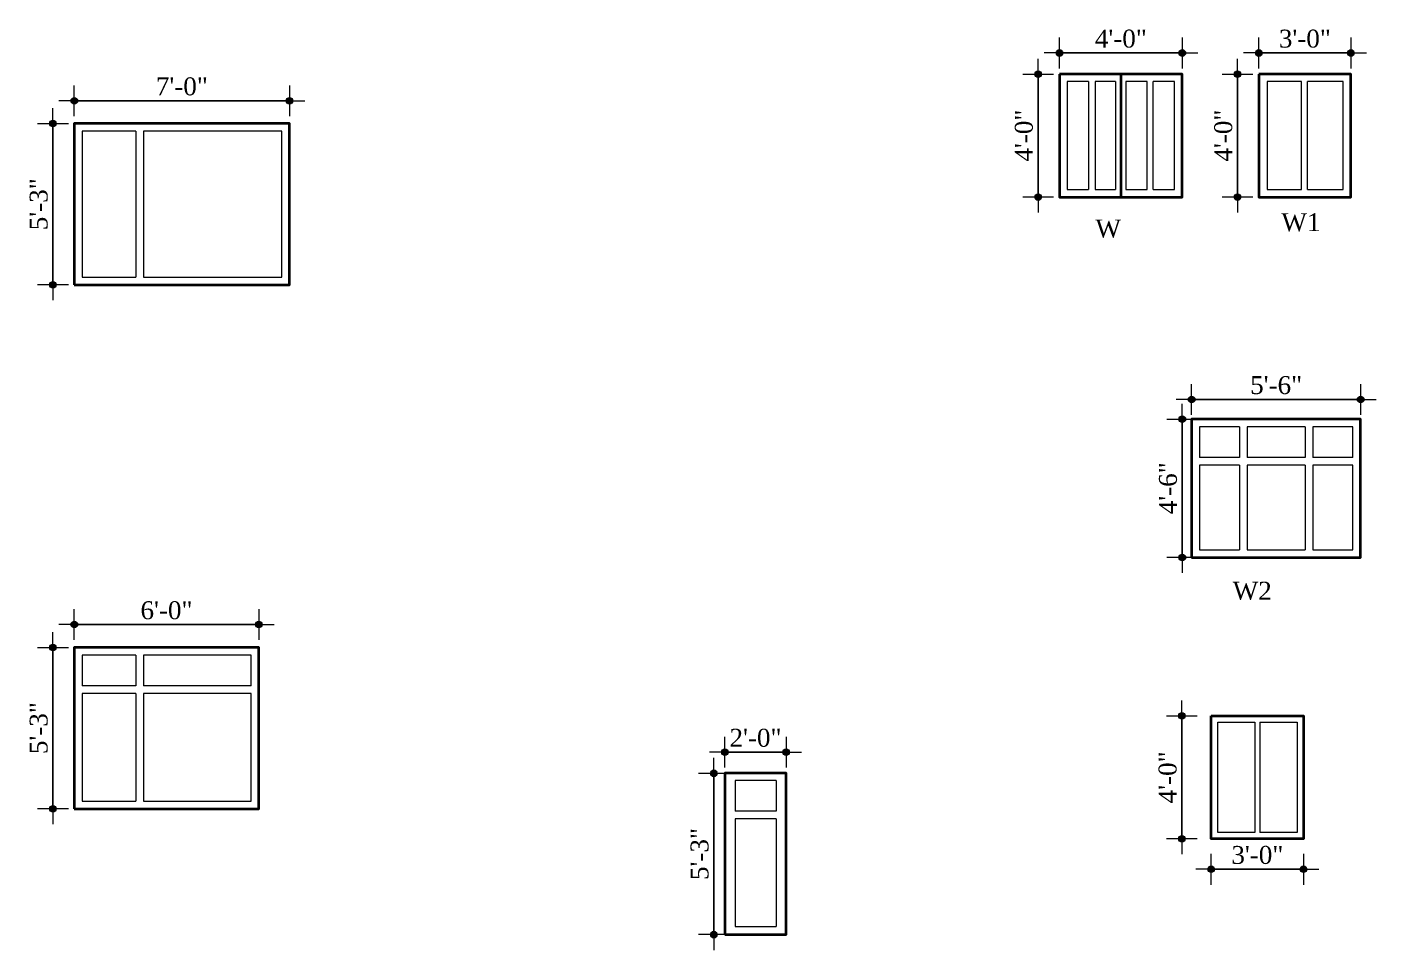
# Model space of a CAD drawing. Header units: inches. Extents: x 244 to 65245, y -2247 to 11745.
# Drawn here: x 62526 to 63052, y 10285 to 10646 of the extents above; entities that cross this region are included whole.
import ezdxf

# ---------------------------------------------------------------- set-up
doc = ezdxf.new("R2010")
doc.units = ezdxf.units.IN
doc.header["$MEASUREMENT"] = 0
for name, color, linetype, lineweight in [('DIMENSION', 115, 'Continuous', 15), ('DOOR ELEVATION', 21, 'Continuous', 15), ('ELEVATION', 30, 'Continuous', 35), ('hatch', 12, 'Continuous', 9), ('TEXT', 5, 'Continuous', 20)]:
    doc.layers.add(name, color=color, linetype=linetype, lineweight=lineweight)
doc.styles.add('7 INCH', font='times.ttf', dxfattribs={"height": 7})
doc.dimstyles.new('7 INCH', dxfattribs={"dimscale": 0, "dimtxt": 7, "dimasz": 1, "dimexe": 2, "dimexo": 9, "dimgap": 2, "dimtad": 1, "dimdec": 0, "dimzin": 3, "dimdsep": 46, "dimlunit": 4, "dimtxsty": '7 INCH', "dimblk": 'DIM', "dimcen": 3, "dimdle": 3, "dimse1": 1, "dimse2": 1, "dimclrd": 256, "dimclre": 256, "dimclrt": 7, "dimadec": 1, "dimazin": 2, "dimtfac": 1, "dimtdec": 0, "dimtix": 1, "dimtofl": 0, "dimtmove": 2, "dimatfit": 3, "dimldrblk": 'DIM', "dimfxl": 2, "dimfrac": 2, "dimtolj": 2, "dimtzin": 0, "dimarcsym": 0})

# ---------------------------------------------------------------- blocks, each defined once
blk = doc.blocks.new('DIM')
at = {"layer": 'DIMENSION'}
h = blk.add_hatch(color=256, dxfattribs=at)
h.paths.add_polyline_path([(0, 1.28), (0, 0), (1.28, 0, 0.414214)])
h.paths.add_polyline_path([(1.28, 0), (0, 0), (0, -1.28, 0.414214)])
h.paths.add_polyline_path([(0, 0), (-1.28, 0, 0.414214), (0, -1.28)])
h.paths.add_polyline_path([(0, 1.28, 0.414214), (-1.28, 0), (0, 0)])
for p, q in [((0, 6), (0, -6)), ((-6, 0), (6, 0))]:
    blk.add_line(p, q, dxfattribs=at)
blk.add_circle((0, 0), 1.28, dxfattribs=at)
blk = doc.blocks.new('*D178')
at = {"layer": 'Defpoints', "color": 0, "lineweight": -2, "ltscale": 2, "transparency": 16777216}
for p in [(62798.04, 10354.34), (62793.76, 10291.34), (62798.04, 10291.34)]:
    blk.add_point(p, dxfattribs=at)
at = {"layer": 'DIMENSION', "lineweight": -2, "ltscale": 2, "transparency": 16777216}
blk.add_line((62793.76, 10353.34), (62793.76, 10292.34), dxfattribs=at)
for p, rotation in [((62793.76, 10354.34), 90), ((62793.76, 10291.34), 270)]:
    blk.add_blockref('DIM', p, dxfattribs=dict(at, rotation=rotation))
at = {"layer": 'DIMENSION', "color": 7, "ltscale": 2, "transparency": 16777216, "insert": (62788.2, 10322.84), "char_height": 7, "attachment_point": 5, "rotation": 90, "style": '7 INCH'}
blk.add_mtext('\\A2;5\'-3"', dxfattribs=at)
blk = doc.blocks.new('*D181')
at = {"layer": 'Defpoints', "color": 0, "lineweight": -2, "ltscale": 2, "transparency": 16777216}
for p in [(62535.66, 10403.5), (62544, 10403.5), (62544, 10340.5)]:
    blk.add_point(p, dxfattribs=at)
at = {"layer": 'DIMENSION', "lineweight": -2, "ltscale": 2, "transparency": 16777216}
blk.add_line((62535.66, 10341.5), (62535.66, 10402.5), dxfattribs=at)
for p, rotation in [((62535.66, 10403.5), 90), ((62535.66, 10340.5), 270)]:
    blk.add_blockref('DIM', p, dxfattribs=dict(at, rotation=rotation))
at = {"layer": 'DIMENSION', "color": 7, "ltscale": 2, "transparency": 16777216, "insert": (62530.1, 10372), "char_height": 7, "attachment_point": 5, "rotation": 90, "style": '7 INCH'}
blk.add_mtext('\\A2;5\'-3"', dxfattribs=at)
blk = doc.blocks.new('*D182')
at = {"layer": 'Defpoints', "color": 0, "lineweight": -2, "ltscale": 2, "transparency": 16777216}
for p in [(62616, 10412.42), (62544, 10403.5), (62616, 10403.5)]:
    blk.add_point(p, dxfattribs=at)
at = {"layer": 'DIMENSION', "lineweight": -2, "ltscale": 2, "transparency": 16777216}
blk.add_line((62545, 10412.42), (62615, 10412.42), dxfattribs=at)
at = {"layer": 'DIMENSION', "lineweight": -2, "ltscale": 2, "transparency": 16777216, "rotation": 180}
blk.add_blockref('DIM', (62544, 10412.42), dxfattribs=at)
at = {"layer": 'DIMENSION', "lineweight": -2, "ltscale": 2, "transparency": 16777216}
blk.add_blockref('DIM', (62616, 10412.42), dxfattribs=at)
at = {"layer": 'DIMENSION', "color": 7, "ltscale": 2, "transparency": 16777216, "insert": (62580, 10417.98), "char_height": 7, "attachment_point": 5, "style": '7 INCH'}
blk.add_mtext('\\A2;6\'-0"', dxfattribs=at)
blk = doc.blocks.new('*D183')
at = {"layer": 'Defpoints', "color": 0, "lineweight": -2, "transparency": 16777216}
for p in [(62822.04, 10362.62), (62798.04, 10354.34), (62822.04, 10354.34)]:
    blk.add_point(p, dxfattribs=at)
at = {"layer": 'DIMENSION', "lineweight": -2, "transparency": 16777216}
blk.add_line((62799.04, 10362.62), (62821.04, 10362.62), dxfattribs=at)
at = {"layer": 'DIMENSION', "lineweight": -2, "transparency": 16777216, "rotation": 180}
blk.add_blockref('DIM', (62798.04, 10362.62), dxfattribs=at)
at = {"layer": 'DIMENSION', "lineweight": -2, "transparency": 16777216}
blk.add_blockref('DIM', (62822.04, 10362.62), dxfattribs=at)
at = {"layer": 'DIMENSION', "color": 7, "transparency": 16777216, "insert": (62810.04, 10368.18), "char_height": 7, "attachment_point": 5, "style": '7 INCH'}
blk.add_mtext('\\A2;2\'-0"', dxfattribs=at)
blk = doc.blocks.new('*D188')
at = {"layer": 'Defpoints', "color": 0, "lineweight": -2, "ltscale": 2, "transparency": 16777216}
for p in [(62535.66, 10608.07), (62544, 10608.07), (62544, 10545.07)]:
    blk.add_point(p, dxfattribs=at)
at = {"layer": 'DIMENSION', "lineweight": -2, "ltscale": 2, "transparency": 16777216}
blk.add_line((62535.66, 10546.07), (62535.66, 10607.07), dxfattribs=at)
for p, rotation in [((62535.66, 10608.07), 90), ((62535.66, 10545.07), 270)]:
    blk.add_blockref('DIM', p, dxfattribs=dict(at, rotation=rotation))
at = {"layer": 'DIMENSION', "color": 7, "ltscale": 2, "transparency": 16777216, "insert": (62530.1, 10576.57), "char_height": 7, "attachment_point": 5, "rotation": 90, "style": '7 INCH'}
blk.add_mtext('\\A2;5\'-3"', dxfattribs=at)
blk = doc.blocks.new('*D189')
at = {"layer": 'Defpoints', "color": 0, "lineweight": -2, "ltscale": 2, "transparency": 16777216}
for p in [(62628, 10616.99), (62544, 10608.07), (62628, 10608.07)]:
    blk.add_point(p, dxfattribs=at)
at = {"layer": 'DIMENSION', "lineweight": -2, "ltscale": 2, "transparency": 16777216}
blk.add_line((62545, 10616.99), (62627, 10616.99), dxfattribs=at)
at = {"layer": 'DIMENSION', "lineweight": -2, "ltscale": 2, "transparency": 16777216, "rotation": 180}
blk.add_blockref('DIM', (62544, 10616.99), dxfattribs=at)
at = {"layer": 'DIMENSION', "lineweight": -2, "ltscale": 2, "transparency": 16777216}
blk.add_blockref('DIM', (62628, 10616.99), dxfattribs=at)
at = {"layer": 'DIMENSION', "color": 7, "ltscale": 2, "transparency": 16777216, "insert": (62586, 10622.56), "char_height": 7, "attachment_point": 5, "style": '7 INCH'}
blk.add_mtext('\\A2;7\'-0"', dxfattribs=at)
blk = doc.blocks.new('*D203')
at = {"layer": 'Defpoints', "color": 0, "lineweight": -2, "ltscale": 2, "transparency": 16777216}
for p in [(62988.04, 10328.77), (63024.04, 10328.77), (63024.04, 10316.86)]:
    blk.add_point(p, dxfattribs=at)
at = {"layer": 'ELEVATION', "lineweight": -2, "ltscale": 2, "transparency": 16777216}
blk.add_line((62989.04, 10316.86), (63023.04, 10316.86), dxfattribs=at)
at = {"layer": 'ELEVATION', "lineweight": -2, "ltscale": 2, "transparency": 16777216, "rotation": 180}
blk.add_blockref('DIM', (62988.04, 10316.86), dxfattribs=at)
at = {"layer": 'ELEVATION', "lineweight": -2, "ltscale": 2, "transparency": 16777216}
blk.add_blockref('DIM', (63024.04, 10316.86), dxfattribs=at)
at = {"layer": 'ELEVATION', "color": 7, "ltscale": 2, "transparency": 16777216, "insert": (63006.04, 10322.42), "char_height": 7, "attachment_point": 5, "style": '7 INCH'}
blk.add_mtext('\\A2;3\'-0"', dxfattribs=at)
blk = doc.blocks.new('*D204')
at = {"layer": 'Defpoints', "color": 0, "lineweight": -2, "ltscale": 2, "transparency": 16777216}
for p in [(62980.37, 10492.66), (62976.72, 10438.66), (62980.37, 10438.66)]:
    blk.add_point(p, dxfattribs=at)
at = {"layer": 'DIMENSION', "lineweight": -2, "ltscale": 2, "transparency": 16777216}
blk.add_line((62976.72, 10491.66), (62976.72, 10439.66), dxfattribs=at)
for p, rotation in [((62976.72, 10492.66), 90), ((62976.72, 10438.66), 270)]:
    blk.add_blockref('DIM', p, dxfattribs=dict(at, rotation=rotation))
at = {"layer": 'DIMENSION', "color": 7, "ltscale": 2, "transparency": 16777216, "insert": (62971.16, 10465.66), "char_height": 7, "attachment_point": 5, "rotation": 90, "style": '7 INCH'}
blk.add_mtext('\\A2;4\'-6"', dxfattribs=at)
blk = doc.blocks.new('*D205')
at = {"layer": 'Defpoints', "color": 0, "lineweight": -2, "ltscale": 2, "transparency": 16777216}
for p in [(63046.37, 10500.34), (62980.37, 10492.66), (63046.37, 10492.66)]:
    blk.add_point(p, dxfattribs=at)
at = {"layer": 'DIMENSION', "lineweight": -2, "ltscale": 2, "transparency": 16777216}
blk.add_line((62981.37, 10500.34), (63045.37, 10500.34), dxfattribs=at)
at = {"layer": 'DIMENSION', "lineweight": -2, "ltscale": 2, "transparency": 16777216, "rotation": 180}
blk.add_blockref('DIM', (62980.37, 10500.34), dxfattribs=at)
at = {"layer": 'DIMENSION', "lineweight": -2, "ltscale": 2, "transparency": 16777216}
blk.add_blockref('DIM', (63046.37, 10500.34), dxfattribs=at)
at = {"layer": 'DIMENSION', "color": 7, "ltscale": 2, "transparency": 16777216, "insert": (63013.37, 10505.9), "char_height": 7, "attachment_point": 5, "style": '7 INCH'}
blk.add_mtext('\\A2;5\'-6"', dxfattribs=at)
blk = doc.blocks.new('*D208')
at = {"layer": 'Defpoints', "color": 0, "lineweight": -2, "ltscale": 2, "transparency": 16777216}
for p in [(62976.72, 10635.64), (62928.72, 10627.38), (62976.72, 10627.38)]:
    blk.add_point(p, dxfattribs=at)
at = {"layer": 'DIMENSION', "lineweight": -2, "ltscale": 2, "transparency": 16777216}
blk.add_line((62929.72, 10635.64), (62975.72, 10635.64), dxfattribs=at)
at = {"layer": 'DIMENSION', "lineweight": -2, "ltscale": 2, "transparency": 16777216, "rotation": 180}
blk.add_blockref('DIM', (62928.72, 10635.64), dxfattribs=at)
at = {"layer": 'DIMENSION', "lineweight": -2, "ltscale": 2, "transparency": 16777216}
blk.add_blockref('DIM', (62976.72, 10635.64), dxfattribs=at)
at = {"layer": 'DIMENSION', "color": 7, "ltscale": 2, "transparency": 16777216, "insert": (62952.72, 10641.2), "char_height": 7, "attachment_point": 5, "style": '7 INCH'}
blk.add_mtext('\\A2;4\'-0"', dxfattribs=at)
blk = doc.blocks.new('*D209')
at = {"layer": 'Defpoints', "color": 0, "lineweight": -2, "ltscale": 2, "transparency": 16777216}
for p in [(62928.72, 10627.38), (62920.43, 10579.38), (62928.72, 10579.38)]:
    blk.add_point(p, dxfattribs=at)
at = {"layer": 'DIMENSION', "lineweight": -2, "ltscale": 2, "transparency": 16777216}
blk.add_line((62920.43, 10626.38), (62920.43, 10580.38), dxfattribs=at)
for p, rotation in [((62920.43, 10627.38), 90), ((62920.43, 10579.38), 270)]:
    blk.add_blockref('DIM', p, dxfattribs=dict(at, rotation=rotation))
at = {"layer": 'DIMENSION', "color": 7, "ltscale": 2, "transparency": 16777216, "insert": (62914.87, 10603.38), "char_height": 7, "attachment_point": 5, "rotation": 90, "style": '7 INCH'}
blk.add_mtext('\\A2;4\'-0"', dxfattribs=at)
blk = doc.blocks.new('*D210')
at = {"layer": 'Defpoints', "color": 0, "lineweight": -2, "ltscale": 2, "transparency": 16777216}
for p in [(63042.59, 10635.64), (63006.59, 10627.38), (63042.59, 10627.38)]:
    blk.add_point(p, dxfattribs=at)
at = {"layer": 'DIMENSION', "lineweight": -2, "ltscale": 2, "transparency": 16777216}
blk.add_line((63007.59, 10635.64), (63041.59, 10635.64), dxfattribs=at)
at = {"layer": 'DIMENSION', "lineweight": -2, "ltscale": 2, "transparency": 16777216, "rotation": 180}
blk.add_blockref('DIM', (63006.59, 10635.64), dxfattribs=at)
at = {"layer": 'DIMENSION', "lineweight": -2, "ltscale": 2, "transparency": 16777216}
blk.add_blockref('DIM', (63042.59, 10635.64), dxfattribs=at)
at = {"layer": 'DIMENSION', "color": 7, "ltscale": 2, "transparency": 16777216, "insert": (63024.59, 10641.2), "char_height": 7, "attachment_point": 5, "style": '7 INCH'}
blk.add_mtext('\\A2;3\'-0"', dxfattribs=at)
blk = doc.blocks.new('*D143')
at = {"layer": 'Defpoints', "color": 0, "lineweight": -2, "ltscale": 2, "transparency": 16777216}
for p in [(63006.59, 10627.38), (62998.31, 10579.38), (63006.59, 10579.38)]:
    blk.add_point(p, dxfattribs=at)
at = {"layer": 'DIMENSION', "lineweight": -2, "ltscale": 2, "transparency": 16777216}
blk.add_line((62998.31, 10626.38), (62998.31, 10580.38), dxfattribs=at)
for p, rotation in [((62998.31, 10627.38), 90), ((62998.31, 10579.38), 270)]:
    blk.add_blockref('DIM', p, dxfattribs=dict(at, rotation=rotation))
at = {"layer": 'DIMENSION', "color": 7, "ltscale": 2, "transparency": 16777216, "insert": (62992.75, 10603.38), "char_height": 7, "attachment_point": 5, "rotation": 90, "style": '7 INCH'}
blk.add_mtext('\\A2;4\'-0"', dxfattribs=at)
blk = doc.blocks.new('*D144')
at = {"layer": 'Defpoints', "color": 0, "lineweight": -2, "ltscale": 2, "transparency": 16777216}
for p in [(62988.04, 10376.77), (62976.58, 10328.77), (62988.04, 10328.77)]:
    blk.add_point(p, dxfattribs=at)
at = {"layer": 'DIMENSION', "lineweight": -2, "ltscale": 2, "transparency": 16777216}
blk.add_line((62976.58, 10375.77), (62976.58, 10329.77), dxfattribs=at)
for p, rotation in [((62976.58, 10376.77), 90), ((62976.58, 10328.77), 270)]:
    blk.add_blockref('DIM', p, dxfattribs=dict(at, rotation=rotation))
at = {"layer": 'DIMENSION', "color": 7, "ltscale": 2, "transparency": 16777216, "insert": (62971.02, 10352.77), "char_height": 7, "attachment_point": 5, "rotation": 90, "style": '7 INCH'}
blk.add_mtext('\\A2;4\'-0"', dxfattribs=at)

msp = doc.modelspace()

# ---------------------------------------------------------------- linework, layer by layer
at = {"layer": 'DOOR ELEVATION', "linetype": 'Continuous'}
for p, q in [((62983.37, 10489.66), (62983.37, 10477.66)), ((62999.08, 10489.66), (62983.37, 10489.66)), ((62999.08, 10489.66), (62999.08, 10477.66)), ((63002.08, 10489.66), (63002.08, 10477.66)), ((63024.66, 10489.66), (63002.08, 10489.66)), ((63024.66, 10489.66), (63024.66, 10477.66)), ((63043.37, 10489.66), (63027.66, 10489.66)), ((63027.66, 10489.66), (63027.66, 10477.66)), ((63043.37, 10477.66), (63043.37, 10489.66)), ((62999.08, 10477.66), (62983.37, 10477.66)), ((62999.08, 10474.66), (62983.37, 10474.66)), ((62983.37, 10474.66), (62983.37, 10441.66)), ((62999.08, 10474.66), (62999.08, 10441.66)), ((63024.66, 10477.66), (63002.08, 10477.66)), ((63024.66, 10474.66), (63002.08, 10474.66)), ((63002.08, 10474.66), (63002.08, 10441.66)), ((63024.66, 10474.66), (63024.66, 10441.66)), ((63043.37, 10477.66), (63027.66, 10477.66)), ((63043.37, 10474.66), (63027.66, 10474.66)), ((63027.66, 10474.66), (63027.66, 10441.66)), ((63043.37, 10441.66), (63043.37, 10474.66)), ((62983.37, 10441.66), (62999.08, 10441.66)), ((63002.08, 10441.66), (63024.66, 10441.66)), ((63027.66, 10441.66), (63043.37, 10441.66))]:
    msp.add_line(p, q, dxfattribs=at)
at = {"layer": 'ELEVATION'}
msp.add_line((62952.72, 10627.38), (62952.72, 10579.38), dxfattribs=at)
for points in [[(62928.72, 10627.38), (62928.72, 10579.38), (62976.72, 10579.38), (62976.72, 10627.38)], [(63006.59, 10627.38), (63006.59, 10579.38), (63042.59, 10579.38), (63042.59, 10627.38)], [(62798.04, 10291.34), (62822.04, 10291.34), (62822.04, 10354.34), (62798.04, 10354.34)]]:
    msp.add_lwpolyline(points, close=True, dxfattribs=at)
at = {"layer": 'ELEVATION', "linetype": 'Continuous'}
for points in [[(62544, 10545.07), (62628, 10545.07), (62628, 10608.07), (62544, 10608.07)], [(62980.37, 10438.66), (63046.37, 10438.66), (63046.37, 10492.66), (62980.37, 10492.66)], [(62544, 10340.5), (62616, 10340.5), (62616, 10403.5), (62544, 10403.5)], [(62988.04, 10376.77), (63024.04, 10376.77), (63024.04, 10328.77), (62988.04, 10328.77)]]:
    msp.add_lwpolyline(points, close=True, dxfattribs=at)
at = {"layer": 'hatch', "linetype": 'Continuous'}
for p, q in [((62931.72, 10624.56), (62931.72, 10582.38)), ((62940.07, 10624.56), (62931.72, 10624.56)), ((62940.07, 10624.56), (62940.07, 10582.38)), ((62942.65, 10624.56), (62942.65, 10582.38)), ((62950.61, 10624.56), (62942.65, 10624.56)), ((62950.61, 10624.56), (62950.61, 10582.38)), ((62954.66, 10624.56), (62954.66, 10582.38)), ((62962.95, 10624.56), (62954.66, 10624.56)), ((62962.95, 10582.38), (62962.95, 10624.56)), ((62965.32, 10582.38), (62965.32, 10624.56)), ((62973.72, 10624.56), (62965.32, 10624.56)), ((62973.72, 10582.38), (62973.72, 10624.56)), ((63009.85, 10624.56), (63009.85, 10582.38)), ((63023.29, 10624.56), (63009.85, 10624.56)), ((63023.29, 10582.38), (63023.29, 10624.56)), ((63025.66, 10582.38), (63025.66, 10624.56)), ((63039.59, 10624.56), (63025.66, 10624.56)), ((63039.59, 10582.38), (63039.59, 10624.56)), ((62568, 10605.07), (62547, 10605.07)), ((62547, 10605.07), (62547, 10548.07)), ((62568, 10605.07), (62568, 10548.07)), ((62625, 10605.07), (62571, 10605.07)), ((62571, 10605.07), (62571, 10548.07)), ((62625, 10548.07), (62625, 10605.07)), ((62931.72, 10582.38), (62940.07, 10582.38)), ((62942.65, 10582.38), (62950.61, 10582.38)), ((62954.66, 10582.38), (62962.95, 10582.38)), ((62965.32, 10582.38), (62973.72, 10582.38)), ((63009.85, 10582.38), (63023.29, 10582.38)), ((63025.66, 10582.38), (63039.59, 10582.38)), ((62547, 10548.07), (62568, 10548.07)), ((62571, 10548.07), (62625, 10548.07)), ((62568, 10400.5), (62547, 10400.5)), ((62547, 10400.5), (62547, 10388.5)), ((62568, 10400.5), (62568, 10388.5)), ((62613, 10400.5), (62571, 10400.5)), ((62571, 10400.5), (62571, 10388.5)), ((62613, 10388.5), (62613, 10400.5)), ((62568, 10388.5), (62547, 10388.5)), ((62568, 10385.5), (62547, 10385.5)), ((62547, 10385.5), (62547, 10343.5)), ((62568, 10385.5), (62568, 10343.5)), ((62613, 10388.5), (62571, 10388.5)), ((62613, 10385.5), (62571, 10385.5)), ((62571, 10385.5), (62571, 10343.5)), ((62613, 10343.5), (62613, 10385.5)), ((63005.04, 10374.27), (63005.04, 10331.27)), ((63007.04, 10374.27), (63007.04, 10331.27)), ((62818.13, 10351.56), (62818.13, 10339.56)), ((62547, 10343.5), (62568, 10343.5)), ((62571, 10343.5), (62613, 10343.5)), ((62818.13, 10339.56), (62802.13, 10339.56)), ((62818.13, 10336.56), (62802.13, 10336.56)), ((62818.13, 10336.56), (62818.13, 10294.56))]:
    msp.add_line(p, q, dxfattribs=at)
for points in [[(63005.04, 10331.27), (62990.54, 10331.27), (62990.54, 10374.27), (63005.04, 10374.27)], [(63007.04, 10374.27), (63021.54, 10374.27), (63021.54, 10331.27), (63007.04, 10331.27)], [(62818.13, 10351.56), (62802.13, 10351.56), (62802.13, 10339.56)], [(62802.13, 10336.56), (62802.13, 10294.56), (62818.13, 10294.56)]]:
    msp.add_lwpolyline(points, dxfattribs=at)

# ---------------------------------------------------------------- texts
at = {"layer": 'TEXT', "style": '7 INCH'}
for s, p in [('W', (62942.79, 10563.6)), ('W1', (63015.41, 10566.06)), ('W2', (62996.4, 10422.15))]:
    msp.add_text(s, height=7, dxfattribs=at).set_placement(p)

# ---------------------------------------------------------------- dimensions: what is measured, and where the dimension line sits
at = {"layer": 'DIMENSION', "ltscale": 2}
for base, p1, p2, picture, middle in [((62976.72, 10635.64), (62928.72, 10627.38), (62976.72, 10627.38), '*D208', (62952.72, 10641.2)), ((63042.59, 10635.64), (63006.59, 10627.38), (63042.59, 10627.38), '*D210', (63024.59, 10641.2)), ((62628, 10616.99), (62544, 10608.07), (62628, 10608.07), '*D189', (62586, 10622.56)), ((63046.37, 10500.34), (62980.37, 10492.66), (63046.37, 10492.66), '*D205', (63013.37, 10505.9)), ((62616, 10412.42), (62544, 10403.5), (62616, 10403.5), '*D182', (62580, 10417.98))]:
    dim = msp.add_linear_dim(base=base, p1=p1, p2=p2, dimstyle='7 INCH', override={"dimscale": 1}, dxfattribs=at)
    dim.commit()
    dim.dimension.update_dxf_attribs({"geometry": picture, "text_midpoint": middle})
for base, p1, p2, picture, middle in [((62920.43, 10579.38), (62928.72, 10627.38), (62928.72, 10579.38), '*D209', (62914.87, 10603.38)), ((62998.31, 10579.38), (63006.59, 10627.38), (63006.59, 10579.38), '*D143', (62992.75, 10603.38)), ((62535.66, 10608.07), (62544, 10545.07), (62544, 10608.07), '*D188', (62530.1, 10576.57)), ((62976.72, 10438.66), (62980.37, 10492.66), (62980.37, 10438.66), '*D204', (62971.16, 10465.66)), ((62535.66, 10403.5), (62544, 10340.5), (62544, 10403.5), '*D181', (62530.1, 10372)), ((62976.58, 10328.77), (62988.04, 10376.77), (62988.04, 10328.77), '*D144', (62971.02, 10352.77)), ((62793.76, 10291.34), (62798.04, 10354.34), (62798.04, 10291.34), '*D178', (62788.2, 10322.84))]:
    dim = msp.add_linear_dim(base=base, p1=p1, p2=p2, angle=90, dimstyle='7 INCH', override={"dimscale": 1}, dxfattribs=at)
    dim.commit()
    dim.dimension.update_dxf_attribs({"geometry": picture, "text_midpoint": middle})
at = {"layer": 'DIMENSION'}
dim = msp.add_linear_dim(base=(62822.04, 10362.62), p1=(62798.04, 10354.34), p2=(62822.04, 10354.34), dimstyle='7 INCH', override={"dimscale": 1}, dxfattribs=at)
dim.commit()
dim.dimension.update_dxf_attribs({"geometry": '*D183', "text_midpoint": (62810.04, 10368.18)})
at = {"layer": 'ELEVATION', "ltscale": 2}
dim = msp.add_linear_dim(base=(63024.04, 10316.86), p1=(62988.04, 10328.77), p2=(63024.04, 10328.77), dimstyle='7 INCH', override={"dimscale": 1}, dxfattribs=at)
dim.commit()
dim.dimension.update_dxf_attribs({"geometry": '*D203', "text_midpoint": (63006.04, 10322.42)})

doc.saveas('drawing.dxf')
